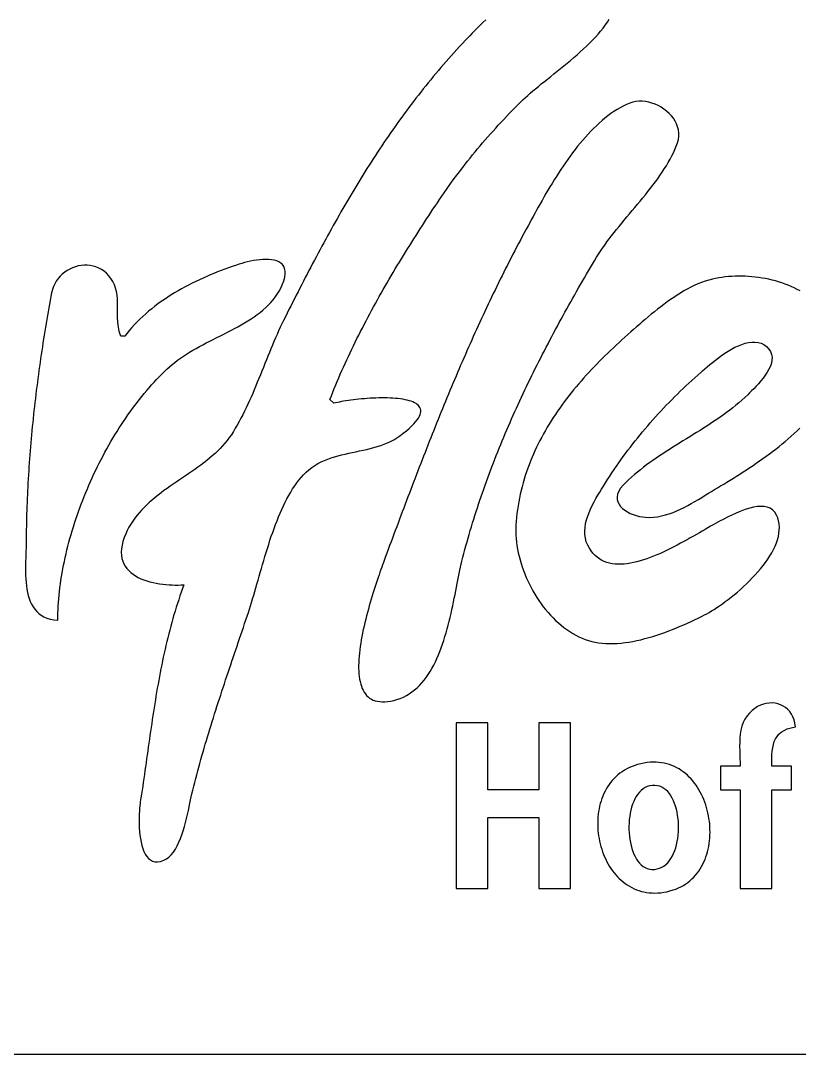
# Model space of a CAD drawing. Extents: x 0 to 822, y 0 to 506.
# Drawn here: x 262.6 to 460, y 0 to 262 of the extents above; entities that cross this region are included whole.
import ezdxf

# ---------------------------------------------------------------- set-up
doc = ezdxf.new("R2010")
doc.units = 0
doc.layers.add('C7', color=7, linetype='CONTINUOUS')

msp = doc.modelspace()

# ---------------------------------------------------------------- linework, layer by layer
at = {"layer": 'C7'}
for points in [[(0, 506), (0, 0), (822, 0), (822, 506), (0, 506)], [(334.2746, 146.8665), (334.9538, 147.5515), (335.663, 148.1747), (336.3999, 148.7402), (337.1627, 149.252), (337.9492, 149.7143), (338.7575, 150.1313), (339.5856, 150.5071), (340.4314, 150.8459), (341.2929, 151.1517), (342.1681, 151.4287), (343.055, 151.6811), (343.9515, 151.913), (344.8557, 152.1285), (345.7655, 152.3318), (346.6789, 152.527), (347.5938, 152.7182), (348.5084, 152.9096), (349.4204, 153.1054), (350.328, 153.3096), (351.2291, 153.5264), (352.1217, 153.7599), (353.0038, 154.0144), (353.8733, 154.2938), (354.7282, 154.6024), (355.5666, 154.9443), (356.3863, 155.3236), (357.1854, 155.7445), (357.9619, 156.2111), (358.7137, 156.7276), (359.5945, 157.3928), (360.3876, 158.0289), (361.0953, 158.6364), (361.7202, 159.2159), (362.2647, 159.768), (362.7313, 160.2933), (363.1223, 160.7922), (363.4403, 161.2653), (363.6877, 161.7132), (363.867, 162.1365), (363.9807, 162.5358), (364.0311, 162.9115), (364.0208, 163.2643), (363.9522, 163.5947), (363.8277, 163.9032), (363.6499, 164.1905), (363.4211, 164.4571), (363.1439, 164.7035), (362.8207, 164.9304), (362.4539, 165.1382), (362.046, 165.3276), (361.5995, 165.4991), (361.1168, 165.6532), (360.6004, 165.7906), (360.0527, 165.9118), (359.4762, 166.0173), (358.8734, 166.1077), (358.2467, 166.1836), (357.5985, 166.2455), (356.9314, 166.294), (356.2477, 166.3296), (355.55, 166.353), (354.8406, 166.3646), (354.1221, 166.3651), (353.3969, 166.355), (352.6675, 166.3348), (351.9363, 166.3052), (351.2058, 166.2666), (350.4784, 166.2197), (349.7566, 166.165), (349.0428, 166.1031), (348.3396, 166.0345), (347.6493, 165.9598), (346.9744, 165.8795), (346.3174, 165.7942), (345.6808, 165.7045), (345.0669, 165.611), (344.4783, 165.5141), (343.9174, 165.4145), (343.3866, 165.3128), (342.8885, 165.2094), (342.4255, 165.1049), (342, 165), (341, 166), (341.3566, 166.9108), (341.7197, 167.8213), (342.0891, 168.7313), (342.4646, 169.6408), (342.8461, 170.5496), (343.2336, 171.4579), (343.6269, 172.3655), (344.0259, 173.2724), (344.4304, 174.1785), (344.8405, 175.0838), (345.2559, 175.9882), (345.6766, 176.8918), (346.1024, 177.7943), (346.5332, 178.6959), (346.9689, 179.5963), (347.4095, 180.4957), (347.8547, 181.3939), (348.3045, 182.2909), (348.7587, 183.1867), (349.2173, 184.0811), (349.6802, 184.9742), (350.1471, 185.8659), (350.6181, 186.7562), (351.0929, 187.6449), (351.5715, 188.5321), (352.0538, 189.4177), (352.5397, 190.3016), (353.029, 191.1839), (353.5216, 192.0644), (354.0174, 192.9431), (354.5164, 193.82), (355.0183, 194.6949), (355.5231, 195.568), (356.0307, 196.439), (356.5409, 197.308), (357.0536, 198.1749), (357.5688, 199.0397), (358.0863, 199.9023), (358.606, 200.7627), (359.1278, 201.6208), (359.6515, 202.4765), (360.1771, 203.3299), (360.7045, 204.1809), (361.2334, 205.0293), (361.7639, 205.8753), (362.2958, 206.7187), (362.829, 207.5594), (363.3634, 208.3975), (363.8989, 209.2328), (364.4353, 210.0654), (364.9725, 210.8952), (365.5105, 211.722), (366.049, 212.546), (366.5881, 213.367), (367.1276, 214.185), (367.6674, 215), (368.2289, 215.8407), (368.7945, 216.6769), (369.3642, 217.5087), (369.9381, 218.3359), (370.5162, 219.1588), (371.0985, 219.9773), (371.685, 220.7915), (372.2759, 221.6013), (372.8711, 222.4069), (373.4707, 223.2083), (374.0747, 224.0055), (374.6832, 224.7985), (375.2961, 225.5875), (375.9137, 226.3724), (376.5358, 227.1533), (377.1625, 227.9301), (377.7938, 228.7031), (378.4299, 229.4721), (379.0707, 230.2372), (379.7163, 230.9986), (380.3667, 231.7561), (381.022, 232.5099), (381.6821, 233.2599), (382.3472, 234.0063), (383.0173, 234.7491), (383.6923, 235.4883), (384.3724, 236.2239), (385.0577, 236.9559), (385.748, 237.6845), (386.4435, 238.4097), (387.1442, 239.1315), (387.8502, 239.8499), (388.5614, 240.5649), (389.278, 241.2767), (390, 241.9853), (390.5452, 242.5039), (391.1325, 243.0387), (391.7585, 243.589), (392.4201, 244.1542), (393.1142, 244.734), (393.8377, 245.3276), (394.5873, 245.9347), (395.3601, 246.5547), (396.1527, 247.187), (396.962, 247.8312), (397.785, 248.4866), (398.6184, 249.1529), (399.4591, 249.8293), (400.304, 250.5155), (401.1499, 251.2109), (401.9936, 251.9149), (402.8321, 252.627), (403.6621, 253.3468), (404.4806, 254.0736), (405.2843, 254.807), (406.0702, 255.5464), (406.835, 256.2912), (407.5757, 257.0411), (408.2891, 257.7953), (408.972, 258.5535), (409.6213, 259.3151), (410.2338, 260.0795), (410.8065, 260.8462), (411.336, 261.6147), (411.8194, 262.3844)], [(380.4896, 262.2016), (379.7763, 261.5047), (379.0792, 260.814), (378.3992, 260.1315), (377.737, 259.4592), (377.0937, 258.799), (376.4701, 258.1528), (375.8671, 257.5226), (375.2855, 256.9105)], [(375.2854, 256.9104), (374.58, 256.1613), (373.8805, 255.4101), (373.1866, 254.6568), (372.4985, 253.9013), (371.8159, 253.1437), (371.1389, 252.384), (370.4673, 251.6221), (369.8011, 250.8582), (369.1402, 250.0921), (368.4846, 249.3239), (367.8341, 248.5536), (367.1888, 247.7812), (366.5485, 247.0067), (365.9132, 246.2301), (365.2828, 245.4514), (364.6572, 244.6706), (364.0364, 243.8878), (363.4203, 243.1029), (362.8088, 242.3159), (362.2019, 241.5268), (361.5995, 240.7357), (361.0015, 239.9425), (360.4078, 239.1472), (359.8185, 238.3499), (359.2333, 237.5505), (358.6524, 236.7492), (358.0755, 235.9457), (357.5026, 235.1402), (356.9336, 234.3327), (356.3686, 233.5232), (355.8073, 232.7117), (355.2498, 231.8981), (354.6959, 231.0825), (354.1457, 230.2649), (353.5989, 229.4453), (353.0557, 228.6237), (352.5158, 227.8001), (351.9793, 226.9745), (351.446, 226.1469), (350.9159, 225.3174), (350.3889, 224.4858), (349.865, 223.6523), (349.344, 222.8168), (348.826, 221.9793), (348.3108, 221.1399), (347.7984, 220.2985), (347.2887, 219.4552), (346.7816, 218.6099), (346.2771, 217.7626), (345.7751, 216.9134), (345.2756, 216.0623), (344.7784, 215.2092), (344.2834, 214.3542), (343.7908, 213.4973), (343.3002, 212.6385), (342.8118, 211.7777), (342.3254, 210.915), (341.8409, 210.0504), (341.3583, 209.1839), (340.8776, 208.3156), (340.3986, 207.4453), (339.9212, 206.5731), (339.4455, 205.699), (338.9713, 204.823), (338.4985, 203.9452), (338.0272, 203.0655), (337.5572, 202.1839), (337.0885, 201.3004), (336.621, 200.4151), (336.1545, 199.528), (335.6892, 198.6389), (335.2248, 197.748), (334.7614, 196.8553), (334.2988, 195.9607), (333.837, 195.0643), (333.3759, 194.1661), (332.9154, 193.266), (332.4556, 192.3641), (331.9962, 191.4603), (331.5373, 190.5548), (331.0787, 189.6474), (330.6205, 188.7383), (330.1625, 187.8273), (329.7046, 186.9145), (329.2469, 186), (328.8214, 185.1347), (328.4038, 184.2579), (327.9932, 183.3702), (327.589, 182.4728), (327.1905, 181.5663), (326.7969, 180.6519), (326.4076, 179.7303), (326.0218, 178.8026), (325.6389, 177.8695), (325.2582, 176.932), (324.8789, 175.9911), (324.5003, 175.0476), (324.1218, 174.1024), (323.7427, 173.1565), (323.3621, 172.2108), (322.9796, 171.2661), (322.5942, 170.3234), (322.2054, 169.3836), (321.8125, 168.4476), (321.4146, 167.5163), (321.0112, 166.5906), (320.6016, 165.6714), (320.1849, 164.7597), (319.7606, 163.8564), (319.3279, 162.9623), (318.8861, 162.0783), (318.4345, 161.2055), (317.9725, 160.3446), (317.4992, 159.4967), (317.0141, 158.6625), (316.5164, 157.8431), (316.0054, 157.0393), (315.4973, 156.2954), (314.9587, 155.575), (314.3913, 154.8768), (313.7967, 154.1992), (313.1768, 153.541), (312.5334, 152.9008), (311.8682, 152.277), (311.183, 151.6685), (310.4795, 151.0737), (309.7594, 150.4913), (309.0247, 149.9198), (308.277, 149.358), (307.518, 148.8044), (306.7496, 148.2577), (305.9735, 147.7163), (305.1915, 147.1791), (304.4054, 146.6444), (303.6168, 146.1111), (302.8276, 145.5776), (302.0395, 145.0426), (301.2543, 144.5048), (300.4738, 143.9626), (299.6997, 143.4148), (298.9338, 142.8599), (298.1778, 142.2965), (297.4335, 141.7233), (296.7027, 141.1389), (295.9872, 140.5418), (295.2886, 139.9308), (294.6088, 139.3043), (293.9495, 138.6611), (293.3125, 137.9997), (292.6995, 137.3187), (292.1124, 136.6168), (291.5528, 135.8925), (291.0226, 135.1445), (290.5235, 134.3714), (290.0573, 133.5718), (289.6256, 132.7443), (289.2304, 131.8874), (288.8734, 131), (288.5344, 129.9788), (288.298, 129.0128), (288.1596, 128.1007), (288.1142, 127.2412), (288.1573, 126.433), (288.2839, 125.6746), (288.4893, 124.9649), (288.7688, 124.3024), (289.1176, 123.6859), (289.5309, 123.1139), (290.0039, 122.5853), (290.5319, 122.0986), (291.1101, 121.6525), (291.7337, 121.2458), (292.398, 120.877), (293.0982, 120.5448), (293.8295, 120.248), (294.5872, 119.9852), (295.3665, 119.7551), (296.1626, 119.5562), (296.9708, 119.3874), (297.7863, 119.2473), (298.6042, 119.1346), (299.4199, 119.0479), (300.2286, 118.9859), (301.0256, 118.9472), (301.8059, 118.9306), (302.5649, 118.9348), (303.2979, 118.9583), (304, 119)], [(417, 241.0463), (416.1805, 240.6957), (415.3712, 240.3078), (414.5719, 239.8838), (413.7826, 239.4251), (413.0034, 238.9331), (412.2342, 238.4091), (411.475, 237.8546), (410.7259, 237.271), (409.9868, 236.6596), (409.2578, 236.0218), (408.5388, 235.359), (407.8298, 234.6726), (407.1309, 233.964), (406.4421, 233.2346), (405.7632, 232.4858), (405.0945, 231.719), (404.4357, 230.9354), (403.787, 230.1367), (403.1483, 229.324), (402.5197, 228.4989), (401.9011, 227.6627), (401.2926, 226.8168), (400.6941, 225.9625), (400.1057, 225.1014), (399.5273, 224.2347), (398.9589, 223.3638), (398.4006, 222.4902), (397.8523, 221.6153), (397.314, 220.7403), (396.7858, 219.8668), (396.2677, 218.996), (395.7595, 218.1295), (395.2615, 217.2685), (394.7734, 216.4145), (394.2954, 215.5688), (393.8275, 214.7329), (393.3696, 213.9082), (392.9217, 213.0959), (392.4839, 212.2976), (392.0561, 211.5146), (391.6383, 210.7482), (391.2307, 210), (390.7388, 209.0946), (390.2503, 208.1894), (389.7651, 207.2843), (389.2832, 206.3793), (388.8044, 205.4743), (388.3289, 204.5694), (387.8564, 203.6646), (387.3871, 202.7598), (386.9207, 201.8549), (386.4574, 200.9501), (385.9971, 200.0452), (385.5397, 199.1403), (385.0851, 198.2353), (384.6334, 197.3302), (384.1845, 196.425), (383.7383, 195.5198), (383.2948, 194.6143), (382.854, 193.7088), (382.4159, 192.803), (381.9803, 191.8971), (381.5473, 190.991), (381.1167, 190.0846), (380.6886, 189.178), (380.263, 188.2712), (379.8397, 187.3641), (379.4188, 186.4567), (379.0001, 185.549), (378.5837, 184.641), (378.1695, 183.7326), (377.7575, 182.8239), (377.3476, 181.9148), (376.9398, 181.0053), (376.534, 180.0954), (376.1302, 179.1851), (375.7284, 178.2743), (375.3285, 177.3631), (374.9305, 176.4514), (374.5343, 175.5392), (374.1399, 174.6265), (373.7473, 173.7133), (373.3563, 172.7995), (372.9671, 171.8852), (372.5794, 170.9703), (372.1934, 170.0547), (371.8088, 169.1386), (371.4258, 168.2219), (371.0443, 167.3044), (370.6641, 166.3864), (370.2854, 165.4676), (369.9079, 164.5482), (369.5318, 163.628), (369.1569, 162.7071), (368.7832, 161.7855), (368.4107, 160.863), (368.0393, 159.9398), (367.669, 159.0158), (367.2997, 158.091), (366.9314, 157.1653), (366.5641, 156.2388), (366.1977, 155.3114), (365.8321, 154.3831), (365.4675, 153.454), (365.1035, 152.5239), (364.7404, 151.5928), (364.3779, 150.6608), (364.0161, 149.7279), (363.655, 148.7939), (363.2944, 147.8589), (362.9344, 146.9229), (362.5748, 145.9859), (362.2157, 145.0478), (361.8571, 144.1086), (361.4988, 143.1684), (361.1408, 142.227), (360.7831, 141.2845), (360.4257, 140.3408), (360.0684, 139.396), (359.7114, 138.45), (359.3544, 137.5028), (358.9976, 136.5544), (358.6408, 135.6048), (358.2839, 134.6539), (357.9271, 133.7018), (357.5701, 132.7484), (357.213, 131.7937), (356.8558, 130.8376), (356.4983, 129.8802), (356.1406, 128.9215), (355.7826, 127.9614), (355.4243, 127), (355.2758, 126.6012), (355.1139, 126.1652), (354.9396, 125.6937), (354.7537, 125.188), (354.5573, 124.6497), (354.3513, 124.0804), (354.1365, 123.4815), (353.914, 122.8546), (353.6847, 122.2012), (353.4495, 121.5228), (353.2093, 120.8209), (352.9651, 120.0971), (352.7179, 119.3529), (352.4685, 118.5897), (352.2179, 117.8092), (351.967, 117.0128), (351.7169, 116.2021), (351.4683, 115.3786), (351.2223, 114.5438), (350.9798, 113.6991), (350.7417, 112.8463), (350.509, 111.9867), (350.2826, 111.1219), (350.0635, 110.2534), (349.8525, 109.3827), (349.6506, 108.5113), (349.4588, 107.6409), (349.278, 106.7728), (349.1091, 105.9086), (348.953, 105.0499), (348.8108, 104.1981), (348.6833, 103.3548), (348.5715, 102.5215), (348.4763, 101.6997), (348.3987, 100.8909), (348.3396, 100.0967), (348.2999, 99.3185), (348.2806, 98.558), (348.2825, 97.8166), (348.3067, 97.0958), (348.3541, 96.3972), (348.4257, 95.7222), (348.5222, 95.0725), (348.6448, 94.4495), (348.7943, 93.8547), (348.9717, 93.2897), (349.1779, 92.756), (349.4138, 92.255), (349.6804, 91.7884), (349.9786, 91.3577), (350.3094, 90.9643), (350.6737, 90.6098), (351.0724, 90.2958), (351.5065, 90.0236), (351.9769, 89.7949), (352.4846, 89.6112), (353.0304, 89.4739), (353.6154, 89.3847), (354.2404, 89.345), (354.9064, 89.3564), (355.6143, 89.4203), (356.3651, 89.5384), (357.1598, 89.7121), (357.9992, 89.9429), (358.8233, 90.2224), (359.6147, 90.553), (360.3742, 90.9327), (361.1028, 91.3595), (361.8012, 91.8315), (362.4702, 92.3468), (363.1107, 92.9035), (363.7236, 93.4997), (364.3097, 94.1334), (364.8698, 94.8026), (365.4048, 95.5056), (365.9155, 96.2403), (366.4028, 97.0048), (366.8675, 97.7973), (367.3104, 98.6157), (367.7324, 99.4582), (368.1343, 100.3228), (368.517, 101.2076), (368.8813, 102.1107), (369.2281, 103.0301), (369.5581, 103.964), (369.8723, 104.9104), (370.1715, 105.8673), (370.4565, 106.833), (370.7282, 107.8053), (370.9873, 108.7825), (371.2348, 109.7625), (371.4715, 110.7436), (371.6983, 111.7236), (371.9159, 112.7008), (372.1252, 113.6731), (372.327, 114.6387), (372.5223, 115.5957), (372.7118, 116.542), (372.8964, 117.4759), (373.0769, 118.3953), (373.2542, 119.2983), (373.4291, 120.1831), (373.6024, 121.0477), (373.775, 121.8901), (373.9478, 122.7084), (374.1215, 123.5008), (374.297, 124.2653), (374.4753, 125), (374.7214, 125.9733), (374.9728, 126.9454), (375.2292, 127.9161), (375.4908, 128.8855), (375.7574, 129.8535), (376.0289, 130.8202), (376.3054, 131.7856), (376.5868, 132.7496), (376.873, 133.7122), (377.164, 134.6736), (377.4597, 135.6336), (377.7601, 136.5922), (378.0652, 137.5495), (378.3748, 138.5054), (378.689, 139.46), (379.0077, 140.4133), (379.3309, 141.3652), (379.6585, 142.3157), (379.9904, 143.2649), (380.3266, 144.2127), (380.6671, 145.1592), (381.0118, 146.1043), (381.3606, 147.0481), (381.7136, 147.9905), (382.0706, 148.9315), (382.4317, 149.8712), (382.7967, 150.8095), (383.1656, 151.7464), (383.5385, 152.682), (383.9151, 153.6162), (384.2955, 154.5491), (384.6797, 155.4805), (385.0675, 156.4106), (385.459, 157.3394), (385.854, 158.2667), (386.2526, 159.1927), (386.6547, 160.1173), (387.0603, 161.0405), (387.4692, 161.9624), (387.8814, 162.8828), (388.297, 163.8019), (388.7158, 164.7196), (389.1378, 165.636), (389.563, 166.5509), (389.9913, 167.4645), (390.4226, 168.3766), (390.857, 169.2874), (391.2943, 170.1968), (391.7345, 171.1048), (392.1776, 172.0114), (392.6235, 172.9166), (393.0721, 173.8205), (393.5235, 174.7229), (393.9776, 175.6239), (394.4343, 176.5236), (394.8935, 177.4218), (395.3553, 178.3186), (395.8196, 179.2141), (396.2863, 180.1081), (396.7554, 181.0008), (397.2268, 181.892), (397.7005, 182.7818), (398.1765, 183.6702), (398.6546, 184.5572), (399.1349, 185.4428), (399.6173, 186.327), (400.1018, 187.2098), (400.5882, 188.0912), (401.0766, 188.9711), (401.5669, 189.8497), (402.059, 190.7268), (402.553, 191.6025), (403.0487, 192.4768), (403.5462, 193.3496), (404.0452, 194.2211), (404.546, 195.0911), (405.0482, 195.9597), (405.552, 196.8269), (406.0573, 197.6926), (406.564, 198.557), (407.0721, 199.4199), (407.5815, 200.2813), (408.0921, 201.1413), (408.6041, 202), (409.0799, 202.7749), (409.5817, 203.5518), (410.1076, 204.3308), (410.6557, 205.1117), (411.2243, 205.8946), (411.8114, 206.6794), (412.4155, 207.4661), (413.0345, 208.2547), (413.6667, 209.0451), (414.3103, 209.8374), (414.9634, 210.6315), (415.6243, 211.4273), (416.2912, 212.2249), (416.9622, 213.0243), (417.6354, 213.8254), (418.3092, 214.6281), (418.9817, 215.4325), (419.6511, 216.2385), (420.3155, 217.0462), (420.9731, 217.8554), (421.6222, 218.6662), (422.261, 219.4786), (422.8875, 220.2925), (423.5, 221.1078), (424.0967, 221.9247), (424.6758, 222.7429), (425.2354, 223.5626), (425.7738, 224.3837), (426.2891, 225.2062), (426.7795, 226.03), (427.2432, 226.8552), (427.6785, 227.6816), (428.0833, 228.5093), (428.4561, 229.3383), (428.7949, 230.1685), (429.098, 231)], [(429.0979, 231), (429.3268, 231.8411), (429.4401, 232.6717), (429.4444, 233.4878), (429.3465, 234.2858), (429.153, 235.062), (428.8707, 235.8127), (428.5063, 236.534), (428.0665, 237.2223), (427.5581, 237.8738), (426.9878, 238.4849), (426.3623, 239.0517), (425.6884, 239.5706), (424.9727, 240.0378), (424.222, 240.4495), (423.443, 240.8021), (422.6425, 241.0919), (421.8271, 241.315), (421.0036, 241.4678), (420.1788, 241.5466), (419.3593, 241.5475), (418.5518, 241.4669), (417.7631, 241.3011), (417, 241.0463)], [(289, 182), (288, 182), (287.6901, 182.9015), (287.4677, 183.8255), (287.3184, 184.7673), (287.2276, 185.7227), (287.181, 186.6873), (287.1641, 187.6565), (287.1626, 188.6261), (287.1619, 189.5916), (287.1478, 190.5487), (287.1057, 191.4929), (287.0212, 192.4197), (286.88, 193.3249), (286.6675, 194.2041), (286.3695, 195.0527), (285.9714, 195.8665), (285.4779, 196.643), (284.9357, 197.3338), (284.3498, 197.9406), (283.7253, 198.4652), (283.0672, 198.9096), (282.3805, 199.2755), (281.6703, 199.5649), (280.9417, 199.7797), (280.1997, 199.9216), (279.4495, 199.9925), (278.6959, 199.9944), (277.9442, 199.929), (277.1993, 199.7982), (276.4663, 199.6039), (275.7503, 199.348), (275.0563, 199.0322), (274.3893, 198.6586), (273.7546, 198.2288), (273.157, 197.7448), (272.6016, 197.2085), (272.0935, 196.6217), (271.6378, 195.9862), (271.2396, 195.304), (270.9037, 194.5768), (270.6355, 193.8066), (270.4398, 192.9953), (270.26, 192.0413), (270.0821, 191.0833), (269.9061, 190.1216), (269.7319, 189.1563), (269.5596, 188.1873), (269.3893, 187.2149), (269.221, 186.2393), (269.0547, 185.2604), (268.8904, 184.2784), (268.7283, 183.2935), (268.5682, 182.3057), (268.4103, 181.3153), (268.2546, 180.3222), (268.1011, 179.3266), (267.9499, 178.3287), (267.8009, 177.3286), (267.6543, 176.3263), (267.51, 175.3221), (267.3681, 174.3159), (267.2287, 173.308), (267.0916, 172.2984), (266.9571, 171.2874), (266.8251, 170.2749), (266.6957, 169.2611), (266.5688, 168.2462), (266.4446, 167.2303), (266.323, 166.2134), (266.2041, 165.1957), (266.088, 164.1773), (265.9746, 163.1584), (265.8639, 162.139), (265.7562, 161.1193), (265.6512, 160.0994), (265.5492, 159.0794), (265.4501, 158.0594), (265.354, 157.0396), (265.2608, 156.0201), (265.1707, 155.0009), (265.0836, 153.9823), (264.9996, 152.9643), (264.9188, 151.9471), (264.8411, 150.9307), (264.7666, 149.9153), (264.6954, 148.901), (264.6274, 147.888), (264.5627, 146.8763), (264.5013, 145.8661), (264.4433, 144.8574), (264.3887, 143.8505), (264.3376, 142.8454), (264.2899, 141.8423), (264.2457, 140.8412), (264.205, 139.8423), (264.1679, 138.8457), (264.1344, 137.8515), (264.1045, 136.8599), (264.0783, 135.871), (264.0558, 134.8848), (264.037, 133.9015), (264.022, 132.9213), (264.0108, 131.9442), (264.0034, 130.9704), (264, 130), (263.9922, 129.2123), (263.9737, 128.3978), (263.948, 127.5603), (263.9184, 126.7035), (263.8885, 125.8312), (263.8615, 124.9471), (263.8411, 124.055), (263.8306, 123.1586), (263.8335, 122.2618), (263.8532, 121.3681), (263.8932, 120.4815), (263.9568, 119.6056), (264.0476, 118.7443), (264.169, 117.9012), (264.3244, 117.0801), (264.5173, 116.2848), (264.751, 115.519), (265.0292, 114.7865), (265.3551, 114.0911), (265.7322, 113.4364), (266.1641, 112.8263), (266.654, 112.2646), (267.2055, 111.7548), (267.822, 111.3009), (268.5069, 110.9066), (269.2638, 110.5755), (270.0959, 110.3116), (271.0068, 110.1185), (272, 110), (272.0074, 110.8935), (272.0283, 111.7938), (272.0627, 112.7005), (272.1104, 113.6134), (272.1713, 114.532), (272.2452, 115.4561), (272.3321, 116.3854), (272.4317, 117.3197), (272.544, 118.2586), (272.6689, 119.2017), (272.8062, 120.1489), (272.9558, 121.0998), (273.1176, 122.0541), (273.2914, 123.0115), (273.4771, 123.9717), (273.6746, 124.9345), (273.8838, 125.8994), (274.1046, 126.8663), (274.3367, 127.8347), (274.5802, 128.8045), (274.8348, 129.7753), (275.1004, 130.7468), (275.377, 131.7187), (275.6643, 132.6908), (275.9623, 133.6626), (276.2708, 134.634), (276.5898, 135.6046), (276.919, 136.5741), (277.2584, 137.5422), (277.6078, 138.5086), (277.9671, 139.4731), (278.3362, 140.4352), (278.7149, 141.3948), (279.1032, 142.3515), (279.5009, 143.305), (279.9078, 144.2551), (280.3239, 145.2013), (280.749, 146.1435), (281.183, 147.0813), (281.6258, 148.0144), (282.0772, 148.9425), (282.5372, 149.8654), (283.0055, 150.7827), (283.4821, 151.6941), (283.9669, 152.5993), (284.4596, 153.498), (284.9603, 154.39), (285.4687, 155.2748), (285.9848, 156.1523), (286.5083, 157.0222), (287.0393, 157.884), (287.5775, 158.7376), (288.1228, 159.5826), (288.6752, 160.4187), (289.2344, 161.2456), (289.8004, 162.0631), (290.373, 162.8708), (290.9522, 163.6684), (291.5377, 164.4556), (292.1294, 165.2322), (292.7273, 165.9978), (293.3312, 166.7521), (293.9409, 167.4948), (294.5564, 168.2257), (295.1776, 168.9444), (295.8042, 169.6506), (296.4362, 170.3441), (297.0734, 171.0245), (297.7158, 171.6915), (298.3631, 172.3448), (299.0154, 172.9842), (299.6723, 173.6093), (300.3339, 174.2198), (301, 174.8155), (301.6653, 175.3777), (302.3616, 175.9227), (303.0867, 176.452), (303.8383, 176.967), (304.6142, 177.4689), (305.4122, 177.9593), (306.23, 178.4395), (307.0654, 178.9108), (307.9161, 179.3748), (308.78, 179.8327), (309.6548, 180.286), (310.5382, 180.736), (311.4281, 181.1842), (312.3222, 181.6319), (313.2182, 182.0806), (314.1139, 182.5316), (315.0072, 182.9862), (315.8957, 183.446), (316.7772, 183.9123), (317.6495, 184.3864), (318.5104, 184.8699), (319.3576, 185.3639), (320.1888, 185.8701), (321.002, 186.3896), (321.7948, 186.924), (322.5649, 187.4747), (323.3103, 188.0429), (324.0285, 188.6302), (324.7174, 189.2378), (325.3748, 189.8672), (325.9984, 190.5198), (326.586, 191.197), (327.1354, 191.9001), (327.6443, 192.6306), (328.1105, 193.3898), (328.5317, 194.1791), (328.9058, 195), (329.2876, 196.0326), (329.5299, 196.9578), (329.6415, 197.7806), (329.6312, 198.5059), (329.5078, 199.1384), (329.2802, 199.6832), (328.9571, 200.1451), (328.5474, 200.529), (328.0599, 200.8397), (327.5033, 201.0823), (326.8866, 201.2615), (326.2185, 201.3823), (325.5078, 201.4496), (324.7634, 201.4682), (323.9941, 201.443), (323.2087, 201.379), (322.4159, 201.2811), (321.6247, 201.154), (320.8438, 201.0028), (320.0821, 200.8322), (319.3483, 200.6473), (318.6513, 200.4528), (318, 200.2538), (317.1001, 199.9612), (316.194, 199.6559), (315.2827, 199.3378), (314.367, 199.0067), (313.4478, 198.6627), (312.5263, 198.3057), (311.6032, 197.9356), (310.6796, 197.5523), (309.7564, 197.1558), (308.8345, 196.746), (307.9149, 196.3229), (306.9986, 195.8864), (306.0864, 195.4364), (305.1794, 194.9729), (304.2785, 194.4958), (303.3846, 194.005), (302.4987, 193.5005), (301.6217, 192.9822), (300.7547, 192.4501), (299.8984, 191.904), (299.054, 191.344), (298.2222, 190.7699), (297.4042, 190.1817), (296.6008, 189.5793), (295.8129, 188.9627), (295.0416, 188.3318), (294.2878, 187.6866), (293.5523, 187.0269), (292.8363, 186.3528), (292.1406, 185.664), (291.4661, 184.9607), (290.8139, 184.2427), (290.1848, 183.5099), (289.5798, 182.7624), (289, 182)], [(460.2163, 193.4671), (459.4782, 193.8585), (458.7239, 194.2287), (457.9544, 194.5775), (457.1709, 194.9051), (456.3747, 195.2112), (455.5668, 195.4959), (454.7484, 195.7591), (453.9208, 196.0009), (453.0851, 196.2211), (452.2424, 196.4198), (451.394, 196.5969), (450.5411, 196.7524), (449.6848, 196.8862), (448.8263, 196.9984), (447.9667, 197.0888), (447.1073, 197.1574), (446.2492, 197.2043), (445.3936, 197.2294), (444.5417, 197.2326), (443.6946, 197.2139), (442.8536, 197.1733), (442.0197, 197.1107), (441.1943, 197.0262), (440.3784, 196.9196), (439.5733, 196.791), (438.7801, 196.6403), (438, 196.4675)], [(438, 196.4676), (437.0563, 196.2205), (436.1222, 195.9323), (435.1975, 195.605), (434.2824, 195.241), (433.3767, 194.8424), (432.4806, 194.4117), (431.594, 193.9509), (430.717, 193.4624), (429.8496, 192.9484), (428.9917, 192.4112), (428.1435, 191.853), (427.3049, 191.2761), (426.476, 190.6828), (425.6567, 190.0754), (424.8472, 189.4559), (424.0473, 188.8269), (423.2572, 188.1904), (422.4768, 187.5488), (421.7061, 186.9043), (420.9453, 186.2591), (420.1942, 185.6156), (419.453, 184.976), (418.7215, 184.3425), (418, 183.7175), (417.2547, 183.0692), (416.5128, 182.4169), (415.7745, 181.7604), (415.0401, 181.0996), (414.3098, 180.4345), (413.5839, 179.765), (412.8627, 179.091), (412.1463, 178.4124), (411.4352, 177.7293), (410.7294, 177.0414), (410.0294, 176.3487), (409.3353, 175.6512), (408.6475, 174.9488), (407.9662, 174.2413), (407.2916, 173.5288), (406.624, 172.8111), (405.9637, 172.0882), (405.3109, 171.36), (404.6659, 170.6265), (404.029, 169.8874), (403.4004, 169.1429), (402.7804, 168.3927), (402.1693, 167.6369), (401.5673, 166.8753), (400.9746, 166.1079), (400.3916, 165.3346), (399.8184, 164.5554), (399.2554, 163.77), (398.7029, 162.9786), (398.161, 162.1809), (397.6301, 161.377), (397.1104, 160.5668), (396.6022, 159.7501), (396.1056, 158.9269), (395.6211, 158.0972), (395.1489, 157.2608), (394.6892, 156.4177), (394.2422, 155.5678), (393.8083, 154.711), (393.3877, 153.8473), (392.9807, 152.9766), (392.5875, 152.0987), (392.2084, 151.2138), (391.8436, 150.3215), (391.4935, 149.422), (391.1583, 148.515), (390.8382, 147.6006), (390.5335, 146.6787), (390.2444, 145.7491), (389.9714, 144.8118), (389.7144, 143.8668), (389.474, 142.914), (389.2503, 141.9532), (389.0435, 140.9844), (388.854, 140.0076), (388.682, 139.0227), (388.5278, 138.0295), (388.3915, 137.028), (388.2736, 136.0182), (388.1743, 135), (388.1169, 134.1611), (388.0911, 133.31), (388.0964, 132.448), (388.1323, 131.5765), (388.1983, 130.6969), (388.294, 129.8104), (388.4187, 128.9184), (388.5722, 128.0222), (388.7538, 127.1233), (388.9631, 126.2228), (389.1996, 125.3222), (389.4629, 124.4228), (389.7525, 123.5259), (390.0678, 122.6329), (390.4084, 121.7451), (390.7738, 120.8639), (391.1636, 119.9905), (391.5772, 119.1264), (392.0141, 118.2729), (392.474, 117.4312), (392.9562, 116.6028), (393.4604, 115.789), (393.9861, 114.9911), (394.5326, 114.2105), (395.0997, 113.4485), (395.6868, 112.7064), (396.2933, 111.9857), (396.9189, 111.2875), (397.5631, 110.6133), (398.2253, 109.9644), (398.9052, 109.3421), (399.6021, 108.7478), (400.3157, 108.1828), (401.0454, 107.6485), (401.7907, 107.1462), (402.5513, 106.6772), (403.3265, 106.2429), (404.116, 105.8446), (404.9192, 105.4837), (405.7357, 105.1614), (406.5649, 104.8792), (407.4064, 104.6383), (408.2598, 104.4402), (409.1244, 104.2861), (410, 104.1774), (410.9358, 104.108), (411.8863, 104.079), (412.8499, 104.0886), (413.8251, 104.1351), (414.8105, 104.2168), (415.8045, 104.3318), (416.8055, 104.4785), (417.8122, 104.6552), (418.823, 104.86), (419.8364, 105.0913), (420.8509, 105.3472), (421.8649, 105.6261), (422.877, 105.9262), (423.8857, 106.2457), (424.8894, 106.583), (425.8866, 106.9362), (426.876, 107.3036), (427.8558, 107.6836), (428.8247, 108.0743), (429.7811, 108.474), (430.7235, 108.8809), (431.6504, 109.2933), (432.5604, 109.7096), (433.4518, 110.1278), (434.3232, 110.5463), (435.1731, 110.9634), (436, 111.3773), (436.5458, 111.6639), (437.1298, 111.9916), (437.7485, 112.3587), (438.3984, 112.7637), (439.0759, 113.205), (439.7775, 113.6808), (440.4996, 114.1895), (441.2388, 114.7296), (441.9916, 115.2993), (442.7543, 115.8971), (443.5235, 116.5213), (444.2957, 117.1703), (445.0673, 117.8425), (445.8347, 118.5362), (446.5946, 119.2498), (447.3432, 119.9817), (448.0772, 120.7302), (448.793, 121.4937), (449.487, 122.2706), (450.1558, 123.0592), (450.7958, 123.8579), (451.4034, 124.6652), (451.9752, 125.4792), (452.5077, 126.2985), (452.9972, 127.1214), (453.4403, 127.9462), (453.8335, 128.7714), (454.1732, 129.5952), (454.4559, 130.4161), (454.6781, 131.2325), (454.8362, 132.0426), (454.9267, 132.845), (454.9461, 133.6378), (454.8909, 134.4196), (454.7576, 135.1886), (454.5425, 135.9433), (454.2423, 136.6821)], [(454.2422, 136.682), (453.7895, 137.4314), (453.232, 138.0087), (452.5823, 138.4283), (451.8534, 138.7044), (451.058, 138.8514), (450.209, 138.8834), (449.3192, 138.8149), (448.4014, 138.66), (447.4686, 138.4332), (446.5334, 138.1486), (445.6087, 137.8206), (444.7073, 137.4635), (443.8422, 137.0916), (443.0261, 136.7191), (442.2717, 136.3604), (441.5921, 136.0298), (441, 135.7415), (440.4896, 135.4883), (439.9478, 135.2069), (439.3763, 134.8994), (438.7763, 134.5679), (438.1493, 134.2147), (437.4968, 133.8418), (436.8203, 133.4515), (436.1213, 133.0459), (435.4011, 132.6272), (434.6612, 132.1974), (433.9031, 131.7588), (433.1282, 131.3136), (432.338, 130.8638), (431.534, 130.4117), (430.7176, 129.9593), (429.8903, 129.509), (429.0535, 129.0627), (428.2086, 128.6227), (427.3572, 128.1912), (426.5007, 127.7702), (425.6405, 127.362), (424.7782, 126.9687), (423.9151, 126.5925), (423.0527, 126.2355), (422.1925, 125.8998), (421.3359, 125.5877), (420.4844, 125.3013), (419.6395, 125.0427), (418.8026, 124.8142), (417.9751, 124.6178), (417.1585, 124.4558), (416.3543, 124.3302), (415.5639, 124.2433), (414.7888, 124.1972), (414.0305, 124.194), (413.2903, 124.2359), (412.5698, 124.3252), (411.8704, 124.4638), (411.1936, 124.6541), (410.5408, 124.8981), (409.9135, 125.1979), (409.3131, 125.5559), (408.7411, 125.9741), (408.1989, 126.4547), (407.6881, 126.9998), (407.21, 127.6115), (406.7661, 128.2922), (406.358, 129.0439), (405.9982, 129.9114), (405.7593, 130.8005), (405.6318, 131.7071), (405.6065, 132.6273), (405.6741, 133.5569), (405.8251, 134.4921), (406.0502, 135.4289), (406.3401, 136.3631), (406.6854, 137.2909), (407.0768, 138.2082), (407.505, 139.111), (407.9605, 139.9954), (408.4342, 140.8572), (408.9165, 141.6926), (409.3982, 142.4975), (409.87, 143.268), (410.3225, 144), (410.8575, 144.8574), (411.399, 145.7088), (411.947, 146.5543), (412.5013, 147.3939), (413.0621, 148.2277), (413.6292, 149.0557), (414.2027, 149.8779), (414.7825, 150.6945), (415.3686, 151.5054), (415.961, 152.3108), (416.5597, 153.1107), (417.1645, 153.9051), (417.7756, 154.6941), (418.3928, 155.4777), (419.0163, 156.256), (419.6458, 157.0291), (420.2815, 157.797), (420.9232, 158.5597), (421.571, 159.3173), (422.2248, 160.0699), (422.8847, 160.8175), (423.5506, 161.5602), (424.2224, 162.298), (424.9002, 163.031), (425.5838, 163.7592), (426.2734, 164.4826), (426.9689, 165.2015), (427.6702, 165.9156), (428.3774, 166.6253), (429.0903, 167.3304), (429.809, 168.0311), (430.5335, 168.7273), (431.2637, 169.4192), (431.9996, 170.1069), (432.7413, 170.7902), (433.4885, 171.4694), (434.2414, 172.1445), (435, 172.8155), (435.4922, 173.248), (436.0434, 173.729), (436.6484, 174.2494), (437.3023, 174.8), (437.9999, 175.3716), (438.7363, 175.9549), (439.5063, 176.5407), (440.305, 177.12), (441.1272, 177.6834), (441.9679, 178.2217), (442.8221, 178.7258), (443.6848, 179.1865), (444.5508, 179.5946), (445.4151, 179.9408), (446.2726, 180.216), (447.1184, 180.411), (447.9474, 180.5166), (448.7544, 180.5235), (449.5345, 180.4226), (450.2827, 180.2047), (450.9938, 179.8606), (451.6628, 179.3811), (452.2786, 178.7532), (452.7114, 178.087), (452.976, 177.3885), (453.0873, 176.6639), (453.0602, 175.9191), (452.9098, 175.1603), (452.6508, 174.3935), (452.2983, 173.6248), (451.8671, 172.8603), (451.3722, 172.106), (450.8285, 171.3681), (450.251, 170.6525), (449.6545, 169.9655), (449.054, 169.3129), (448.4644, 168.701), (447.9007, 168.1358), (447.3777, 167.6233), (446.9105, 167.1697)], [(446.9104, 167.1697), (446.1867, 166.4825), (445.4476, 165.8113), (444.6937, 165.1551), (443.9262, 164.5131), (443.1457, 163.8845), (442.3533, 163.2682), (441.5498, 162.6636), (440.7362, 162.0696), (439.9132, 161.4855), (439.0819, 160.9104), (438.243, 160.3433), (437.3976, 159.7835), (436.5464, 159.2301), (435.6904, 158.6822), (434.8304, 158.139), (433.9674, 157.5995), (433.1023, 157.0629), (432.2359, 156.5284), (431.3692, 155.995), (430.503, 155.4619), (429.6382, 154.9283), (428.7757, 154.3933), (427.9164, 153.8559), (427.0613, 153.3154), (426.2111, 152.7709), (425.3668, 152.2215), (424.5293, 151.6663), (423.6995, 151.1045), (422.8782, 150.5352), (422.0664, 149.9575), (421.265, 149.3706), (420.4748, 148.7736), (419.6967, 148.1656), (418.9317, 147.5459), (418.1806, 146.9134), (417.4443, 146.2673), (416.7237, 145.6069), (416.0197, 144.9311), (415.3333, 144.2392)], [(415.3333, 144.2391), (414.6721, 143.4618), (414.2051, 142.7091), (413.9182, 141.9834), (413.7976, 141.2874), (413.8292, 140.6236), (413.9991, 139.9947), (414.2933, 139.4031), (414.6979, 138.8515), (415.1989, 138.3424), (415.7823, 137.8784), (416.4341, 137.4621), (417.1404, 137.096), (417.8873, 136.7827), (418.6607, 136.5249), (419.4467, 136.325), (420.2314, 136.1857), (421.0007, 136.1095), (422.0348, 136.0883), (423.056, 136.1417), (424.0644, 136.2643), (425.0604, 136.4505), (426.0441, 136.695), (427.016, 136.9924), (427.9763, 137.3373), (428.9252, 137.7242), (429.863, 138.1477), (430.79, 138.6024), (431.7065, 139.0829), (432.6127, 139.5837), (433.509, 140.0995), (434.3956, 140.6248), (435.2728, 141.1542), (436.1408, 141.6823), (437, 142.2037), (437.7437, 142.6525), (438.5011, 143.1093), (439.2709, 143.5743), (440.0522, 144.0475), (440.8438, 144.5289), (441.6447, 145.0187), (442.4538, 145.5169), (443.2701, 146.0235), (444.0924, 146.5386), (444.9198, 147.0623), (445.751, 147.5947), (446.5851, 148.1358), (447.421, 148.6858), (448.2576, 149.2445), (449.0938, 149.8122), (449.9286, 150.389), (450.7609, 150.9747), (451.5896, 151.5697), (452.4137, 152.1738), (453.232, 152.7872), (454.0436, 153.4099), (454.8472, 154.042), (455.642, 154.6836), (456.4267, 155.3348), (457.2004, 155.9955), (457.9618, 156.6659), (458.7101, 157.3461), (459.4441, 158.0361), (460.1627, 158.7359)], [(304, 119), (303.65, 118.058), (303.3095, 117.1132), (302.9783, 116.1656), (302.6561, 115.2152), (302.3428, 114.2623), (302.0381, 113.3068), (301.7418, 112.3488), (301.4537, 111.3884), (301.1735, 110.4257), (300.9011, 109.4607), (300.6362, 108.4936), (300.3786, 107.5244), (300.1281, 106.5532), (299.8844, 105.58), (299.6474, 104.605), (299.4167, 103.6283), (299.1923, 102.6498), (298.9739, 101.6697), (298.7611, 100.6881), (298.554, 99.705), (298.3521, 98.7205), (298.1553, 97.7348), (297.9634, 96.7478), (297.7762, 95.7596), (297.5934, 94.7704), (297.4148, 93.7802), (297.2401, 92.7891), (297.0693, 91.7971), (296.902, 90.8044), (296.738, 89.811), (296.5771, 88.817), (296.4192, 87.8225), (296.2638, 86.8275), (296.111, 85.8321), (295.9603, 84.8365), (295.8117, 83.8407), (295.6648, 82.8447), (295.5195, 81.8487), (295.3756, 80.8527), (295.2328, 79.8568), (295.0909, 78.8611), (294.9496, 77.8656), (294.8088, 76.8705), (294.6683, 75.8758), (294.5278, 74.8815), (294.3871, 73.8879), (294.2459, 72.8949), (294.1042, 71.9026), (293.9615, 70.9111), (293.8178, 69.9205), (293.6728, 68.9309), (293.5263, 67.9423), (293.378, 66.9549), (293.2277, 65.9686), (293.0753, 64.9836), (292.9205, 64), (292.8559, 63.5418), (292.7936, 62.9893), (292.7365, 62.3533), (292.6878, 61.6446), (292.6502, 60.874), (292.627, 60.0525), (292.6209, 59.1907), (292.6352, 58.2997), (292.6727, 57.3902), (292.7364, 56.4731), (292.8294, 55.5591), (292.9546, 54.6593), (293.1151, 53.7844), (293.3138, 52.9452), (293.5538, 52.1526), (293.838, 51.4175), (294.1695, 50.7507), (294.5512, 50.163), (294.9861, 49.6653), (295.4773, 49.2684), (296.0278, 48.9831), (296.6404, 48.8204), (297.3183, 48.7911), (298.0645, 48.9059), (298.8819, 49.1759), (299.5658, 49.5296), (300.2012, 50.0006), (300.7902, 50.5778), (301.3352, 51.2503), (301.8387, 52.0071), (302.3029, 52.8372), (302.7302, 53.7295), (303.123, 54.6732), (303.4836, 55.6572), (303.8144, 56.6705), (304.1177, 57.7022), (304.3959, 58.7412), (304.6514, 59.7766), (304.8864, 60.7974), (305.1034, 61.7926), (305.3047, 62.7512), (305.4926, 63.6622), (305.6696, 64.5147), (305.8379, 65.2976), (306, 66), (306.2377, 66.9706), (306.4798, 67.9407), (306.7262, 68.9102), (306.9767, 69.8792), (307.2312, 70.8475), (307.4897, 71.8153), (307.752, 72.7826), (308.0179, 73.7493), (308.2874, 74.7154), (308.5604, 75.681), (308.8367, 76.646), (309.1162, 77.6105), (309.3988, 78.5744), (309.6844, 79.5378), (309.9728, 80.5007), (310.264, 81.463), (310.5579, 82.4248), (310.8542, 83.3861), (311.1529, 84.3469), (311.4539, 85.3072), (311.7571, 86.2669), (312.0623, 87.2262), (312.3695, 88.1849), (312.6785, 89.1431), (312.9891, 90.1009), (313.3014, 91.0581), (313.6151, 92.0149), (313.9301, 92.9711), (314.2464, 93.9269), (314.5637, 94.8822), (314.8821, 95.837), (315.2014, 96.7914), (315.5214, 97.7453), (315.842, 98.6987), (316.1632, 99.6517), (316.4848, 100.6042), (316.8067, 101.5562), (317.1287, 102.5078), (317.4508, 103.459), (317.7729, 104.4097), (318.0948, 105.36), (318.4164, 106.3098), (318.7376, 107.2593), (319.0582, 108.2082), (319.3782, 109.1568), (319.6975, 110.1049), (320.0159, 111.0526), (320.3333, 112), (320.604, 112.8242), (320.8738, 113.6729), (321.1429, 114.5443), (321.4121, 115.4369), (321.6817, 116.3491), (321.9524, 117.2792), (322.2246, 118.2256), (322.4989, 119.1868), (322.7757, 120.161), (323.0557, 121.1468), (323.3393, 122.1424), (323.627, 123.1463), (323.9194, 124.1568), (324.217, 125.1724), (324.5203, 126.1914), (324.8299, 127.2122), (325.1462, 128.2333), (325.4698, 129.2529), (325.8012, 130.2695), (326.1409, 131.2815), (326.4895, 132.2872), (326.8474, 133.2851), (327.2152, 134.2735), (327.5935, 135.2508), (327.9827, 136.2154), (328.3833, 137.1657), (328.7959, 138.1001), (329.2211, 139.017), (329.6592, 139.9147), (330.1109, 140.7917), (330.5766, 141.6462), (331.057, 142.4768), (331.5524, 143.2818), (332.0635, 144.0596), (332.5908, 144.8086), (333.1347, 145.5271), (333.6958, 146.2136), (334.2747, 146.8665)], [(445, 73), (440, 73), (440, 67), (445, 67), (445, 42), (453, 42), (453, 67), (458, 67), (458, 73), (453, 73), (453.0065, 74.0306), (453.0257, 75.0203), (453.0674, 75.9665), (453.1418, 76.8667), (453.2589, 77.7183), (453.4289, 78.5187), (453.6618, 79.2655), (453.9677, 79.956), (454.3567, 80.5877), (454.8389, 81.158), (455.4243, 81.6645), (456.123, 82.1044), (456.9451, 82.4754), (457.9008, 82.7747), (459, 83), (458.8789, 83.9129), (458.6679, 84.7557), (458.3738, 85.5273), (458.0037, 86.2262), (457.5643, 86.8512), (457.0626, 87.4011), (456.5054, 87.8746), (455.8996, 88.2705), (455.2522, 88.5873), (454.57, 88.824), (453.8599, 88.9792), (453.1289, 89.0517), (452.3837, 89.0402), (451.6314, 88.9433), (450.8787, 88.76), (450.1326, 88.4888), (449.4, 88.1286), (448.6878, 87.678), (448.0028, 87.1358), (447.352, 86.5008), (446.7423, 85.7716)], [(373, 84), (373, 42), (381, 42), (381, 60), (394, 60), (394, 42), (402, 42), (402, 84), (394, 84), (394, 67), (381, 67), (381, 84), (373, 84)], [(446.7422, 85.7716), (446.2051, 84.9505), (445.7779, 84.0701), (445.4489, 83.1394), (445.2065, 82.167), (445.039, 81.1618), (444.9348, 80.1327), (444.8823, 79.0885), (444.8697, 78.038), (444.8856, 76.99), (444.9182, 75.9534), (444.9558, 74.9369), (444.987, 73.9495), (445, 73)], [(419, 73.4275), (418.2764, 73.2006), (417.5814, 72.9426), (416.9148, 72.6546), (416.2764, 72.3375), (415.666, 71.9925), (415.0833, 71.6207), (414.5282, 71.2231), (414.0005, 70.8007), (413.4999, 70.3547), (413.0264, 69.8862), (412.5796, 69.3962), (412.1594, 68.8857), (411.7655, 68.356), (411.3978, 67.808), (411.0561, 67.2428), (410.7402, 66.6616), (410.4499, 66.0653), (410.1849, 65.4551), (409.9451, 64.832), (409.7302, 64.1972), (409.5401, 63.5516), (409.3746, 62.8964), (409.2335, 62.2326), (409.1165, 61.5614), (409.0235, 60.8837), (408.9543, 60.2008), (408.9086, 59.5135), (408.8863, 58.8232), (408.8872, 58.1307), (408.911, 57.4372), (408.9576, 56.7437), (409.0268, 56.0514), (409.1183, 55.3613), (409.232, 54.6745), (409.3677, 53.9921), (409.5251, 53.3151), (409.7041, 52.6446), (409.9044, 51.9817), (410.1259, 51.3275), (410.3684, 50.683), (410.6316, 50.0494), (410.9154, 49.4277), (411.2196, 48.8189), (411.5439, 48.2243), (411.8882, 47.6447), (412.2522, 47.0814), (412.6358, 46.5353), (413.0388, 46.0076), (413.4609, 45.4994), (413.9019, 45.0117), (414.3618, 44.5455), (414.8401, 44.1021), (415.3369, 43.6824), (415.8518, 43.2875), (416.3846, 42.9185), (416.9352, 42.5765), (417.5034, 42.2626), (418.0889, 41.9778), (418.6916, 41.7232), (419.3112, 41.4999), (419.9476, 41.3089), (420.6005, 41.1514), (421.2698, 41.0285), (421.9552, 40.9411), (422.6566, 40.8904), (423.3737, 40.8774), (424.1064, 40.9033), (424.8544, 40.969), (425.6176, 41.0758), (426.3957, 41.2246), (427.1886, 41.4165), (427.9961, 41.6527), (428.6918, 41.8948), (429.3592, 42.1695), (429.9984, 42.4757), (430.6097, 42.8123), (431.1931, 43.1779), (431.7489, 43.5715), (432.2772, 43.9919), (432.7782, 44.4379), (433.2522, 44.9083), (433.6993, 45.4019), (434.1196, 45.9177), (434.5134, 46.4543), (434.8808, 47.0107), (435.2221, 47.5856), (435.5373, 48.1779), (435.8268, 48.7865), (436.0906, 49.41), (436.3289, 50.0474), (436.542, 50.6975), (436.73, 51.3592), (436.8931, 52.0311), (437.0315, 52.7122), (437.1453, 53.4013), (437.2348, 54.0973), (437.3001, 54.7988), (437.3414, 55.5048), (437.3589, 56.2142), (437.3528, 56.9256), (437.3232, 57.638), (437.2703, 58.3501), (437.1944, 59.0609), (437.0955, 59.769), (436.974, 60.4735), (436.8299, 61.1729), (436.6634, 61.8663), (436.4748, 62.5524), (436.2641, 63.2301), (436.0317, 63.8981), (435.7776, 64.5554), (435.5021, 65.2006), (435.2053, 65.8328), (434.8874, 66.4506), (434.5486, 67.0529), (434.1891, 67.6385), (433.8091, 68.2063), (433.4087, 68.7551), (432.9882, 69.2836), (432.5476, 69.7909), (432.0872, 70.2755), (431.6072, 70.7365), (431.1078, 71.1726), (430.5891, 71.5826), (430.0513, 71.9654), (429.4946, 72.3197), (428.9192, 72.6445), (428.3253, 72.9385), (427.713, 73.2006), (427.0825, 73.4296), (426.434, 73.6243), (425.7678, 73.7835), (425.0839, 73.9061), (424.3825, 73.9909), (423.6639, 74.0367), (422.9282, 74.0424), (422.1756, 74.0067), (421.4063, 73.9286), (420.6205, 73.8067), (419.8183, 73.6401), (419, 73.4274)], [(422.054, 68.0293), (421.4618, 67.8546), (420.9054, 67.6034), (420.3848, 67.2803), (419.8997, 66.8901), (419.4502, 66.4373), (419.0361, 65.9267), (418.6574, 65.363), (418.3139, 64.7506), (418.0056, 64.0945), (417.7324, 63.3992), (417.4941, 62.6693), (417.2908, 61.9096), (417.1222, 61.1247), (416.9884, 60.3193), (416.8893, 59.4981), (416.8246, 58.6657), (416.7944, 57.8267), (416.7986, 56.9859), (416.837, 56.148), (416.9097, 55.3175), (417.0164, 54.4992), (417.1571, 53.6977), (417.3318, 52.9177), (417.5402, 52.1639), (417.7825, 51.4409), (418.0583, 50.7534), (418.3677, 50.106), (418.7106, 49.5035), (419.0869, 48.9505), (419.4964, 48.4516), (419.9392, 48.0116), (420.415, 47.635), (420.9239, 47.3266), (421.4657, 47.0911), (422.0404, 46.933), (422.6478, 46.8572), (423.2879, 46.8681), (423.9606, 46.9706), (424.5687, 47.1467), (425.1402, 47.3994), (425.6752, 47.7242), (426.1738, 48.1163), (426.636, 48.5711), (427.0619, 49.0838), (427.4516, 49.6497), (427.8052, 50.2642), (428.1228, 50.9225), (428.4044, 51.6201), (428.6502, 52.3522), (428.8603, 53.114), (429.0347, 53.901), (429.1734, 54.7085), (429.2767, 55.5316), (429.3446, 56.3659), (429.3772, 57.2065), (429.3745, 58.0488), (429.3367, 58.8881), (429.2637, 59.7197), (429.1559, 60.5389), (429.0131, 61.3411), (428.8355, 62.1215), (428.6232, 62.8754), (428.3763, 63.5983), (428.0948, 64.2853), (427.7788, 64.9318), (427.4285, 65.5331), (427.0439, 66.0845), (426.6251, 66.5814), (426.1722, 67.019), (425.6853, 67.3927), (425.1644, 67.6977), (424.6097, 67.9294), (424.0212, 68.0831), (423.399, 68.1541), (422.7432, 68.1377), (422.054, 68.0293)]]:
    msp.add_lwpolyline(points, dxfattribs=at)

doc.saveas('drawing.dxf')
